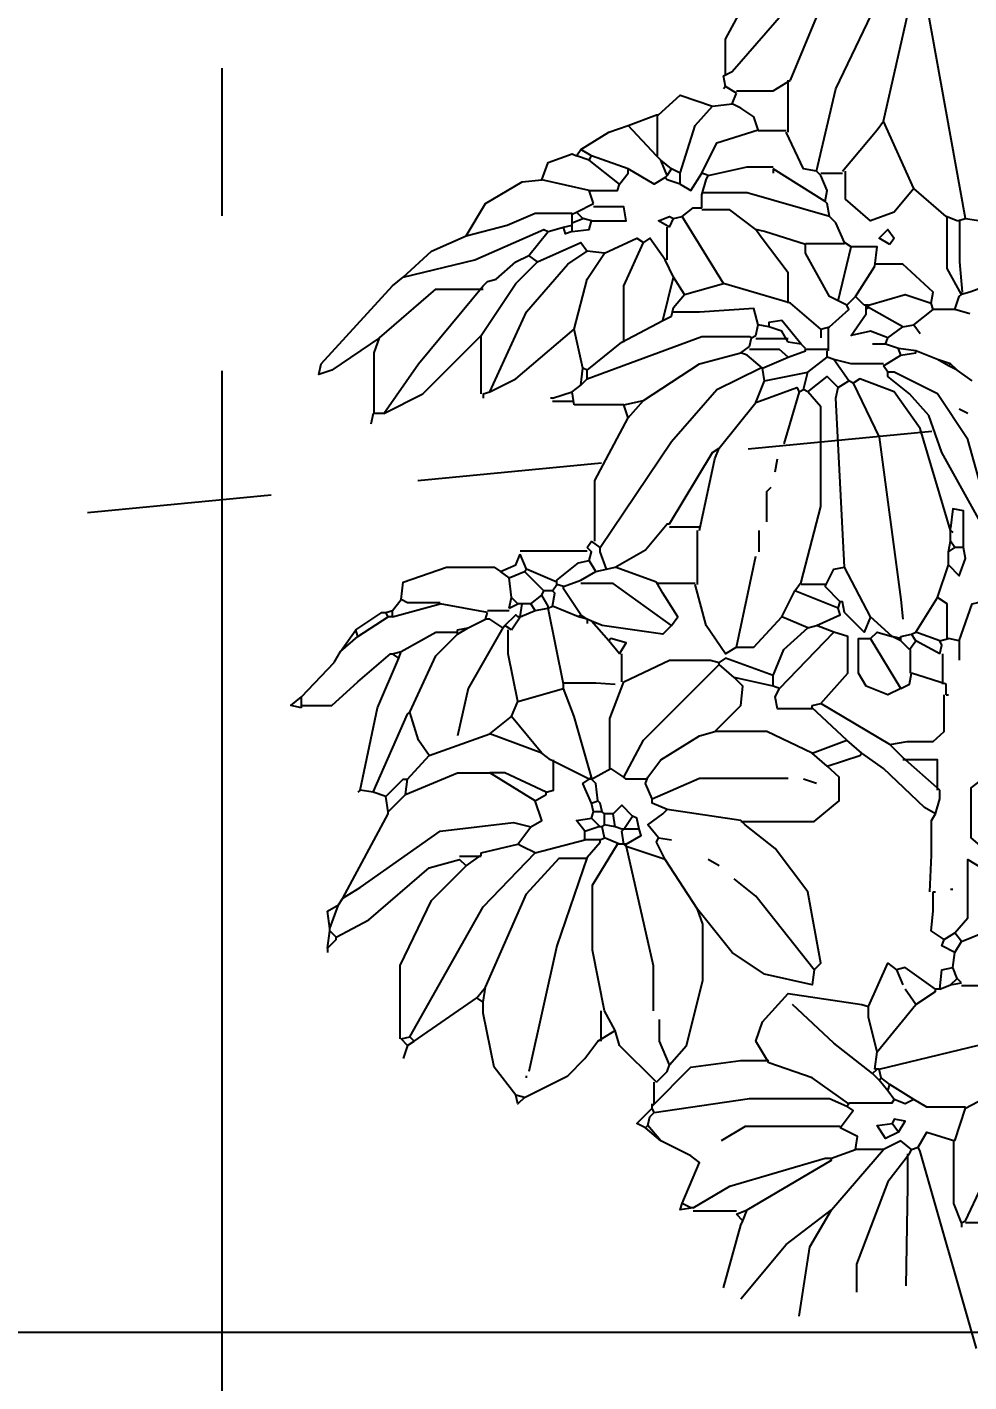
# Model space of a CAD drawing. Header units: millimetres. Extents: x 1217 to 2428, y 234 to 644.
# Drawn here: x 2122.607 to 2123.246, y 376.637 to 377.555 of the extents above; entities that cross this region are included whole.
import ezdxf

# ---------------------------------------------------------------- set-up
doc = ezdxf.new("R2010")
doc.units = ezdxf.units.MM
doc.linetypes.add('ACAD_ISO04W100', pattern=[30, 24, -3, 0, -3])
doc.linetypes.add('HIDDEN2', pattern=[0.1875, 0.125, -0.0625])
doc.layers.get('0').update_dxf_attribs({"lineweight": 5})
for name, color, linetype in [('0.1', 251, 'Continuous'), ('Ejes', 8, 'Continuous'), ('MURO', 5, 'Continuous')]:
    doc.layers.add(name, color=color, linetype=linetype)
doc.styles.add('INTERARQ', font='arial.ttf')
doc.dimstyles.new('ESCALA_1-50', dxfattribs={"dimtxt": 0.15, "dimasz": 0.06, "dimexe": 0.18, "dimexo": 0.0625, "dimgap": 0, "dimtad": 0, "dimtih": 1, "dimtoh": 1, "dimzin": 0, "dimdsep": 46, "dimtxsty": 'INTERARQ', "dimblk": 'DIMTICK', "dimcen": 0, "dimse1": 1, "dimse2": 1, "dimclrd": 256, "dimclre": 1, "dimclrt": 2, "dimadec": 0, "dimazin": 0, "dimtfac": 4.5, "dimtofl": 0, "dimtmove": 2, "dimatfit": 3, "dimldrblk": 'DIMTICK', "dimfxl": 1, "dimtolj": 1, "dimtzin": 0, "dimarcsym": 0})

# ---------------------------------------------------------------- blocks, each defined once
blk = doc.blocks.new('DIMTICK')
at = {"color": 1}
for p, q in [((0, 1), (0, -1)), ((-1, 0), (1, 0))]:
    blk.add_line(p, q, dxfattribs=at)
at = {"color": 3, "const_width": 0.141}
blk.add_lwpolyline([(0.707, 0.707), (-0.707, -0.707)], dxfattribs=at)
blk = doc.blocks.new('*D1635')
at = {"layer": '0.1', "lineweight": -2, "ltscale": 3, "transparency": 16777216}
for p, q in [((2113.67159, 374.44702), (2129.24841, 374.44702)), ((2145.3316, 374.44702), (2129.75479, 374.44702))]:
    blk.add_line(p, q, dxfattribs=at)
at = {"layer": 'Defpoints', "color": 0, "ltscale": 3, "transparency": 16777216}
for p in [(2145.3916, 377.64948, 0), (2113.61159, 376.67099, 0), (2145.3916, 374.44702)]:
    blk.add_point(p, dxfattribs=at)
at = {"layer": '0.1', "lineweight": -2, "ltscale": 3, "transparency": 16777216, "xscale": 0.06, "yscale": 0.06, "zscale": 0.06, "rotation": 180}
blk.add_blockref('DIMTICK', (2113.61159, 374.44702), dxfattribs=at)
at = {"layer": '0.1', "lineweight": -2, "ltscale": 3, "transparency": 16777216, "xscale": 0.06, "yscale": 0.06, "zscale": 0.06}
blk.add_blockref('DIMTICK', (2145.3916, 374.44702), dxfattribs=at)
at = {"layer": '0.1', "color": 2, "ltscale": 3, "transparency": 16777216, "insert": (2129.5016, 374.44702), "char_height": 0.15, "attachment_point": 5, "style": 'INTERARQ'}
blk.add_mtext('\\A1;31.78', dxfattribs=at)

msp = doc.modelspace()

# ---------------------------------------------------------------- linework, layer by layer
at = {"layer": '0.1', "color": 3, "linetype": 'Continuous', "elevation": 0}
for points in [[(2123.07935, 377.52226), (2123.08521, 377.52519), (2123.12482, 377.57066), (2123.16441, 377.58972)], [(2123.12482, 377.51933), (2123.14242, 377.56186), (2123.16441, 377.58313), (2123.18055, 377.58313)], [(2123.14242, 377.45773), (2123.1556, 377.51346), (2123.18787, 377.58093)], [(2123.08082, 377.52226), (2123.08082, 377.54719), (2123.09107, 377.56626), (2123.08963, 377.56919)], [(2123.18787, 377.49146), (2123.20549, 377.56919)], [(2123.24361, 377.42546), (2123.21721, 377.57066)], [(2123.08082, 377.51492), (2123.07935, 377.52226)], [(2123.08814, 377.51199), (2123.11308, 377.51199), (2123.12482, 377.51933)], [(2123.12334, 377.48413), (2123.12334, 377.51933)], [(2123.08082, 377.51492), (2123.07935, 377.51346)], [(2123.08814, 377.51053), (2123.08082, 377.51492)], [(2123.08521, 377.50319), (2123.08814, 377.51053)], [(2123.03535, 377.49586), (2123.05002, 377.50906), (2123.07201, 377.50173)], [(2123.05002, 377.45626), (2123.06029, 377.48853), (2123.07201, 377.50173)], [(2123.07201, 377.50173), (2123.08521, 377.50319)], [(2123.10281, 377.48559), (2123.09988, 377.49439), (2123.09107, 377.50026), (2123.08521, 377.50319)], [(2123.01482, 377.48853), (2123.03389, 377.49586), (2123.03535, 377.49586)], [(2123.03463, 377.46799), (2123.03463, 377.49586)], [(2122.98256, 377.47239), (2123.00162, 377.48413), (2123.01482, 377.48853)], [(2123.03389, 377.46799), (2123.01482, 377.48853)], [(2123.06469, 377.45626), (2123.07494, 377.47679), (2123.10281, 377.48559)], [(2123.12189, 377.48486), (2123.10281, 377.48486)], [(2123.14242, 377.45773), (2123.13361, 377.45919), (2123.12189, 377.48413)], [(2123.16002, 377.45773), (2123.18349, 377.48559), (2123.18787, 377.49146)], [(2123.20842, 377.44599), (2123.18787, 377.49146)], [(2122.95615, 377.45186), (2122.96055, 377.46359), (2122.97668, 377.46946), (2122.97963, 377.46799)], [(2122.97963, 377.46799), (2122.98256, 377.47239)], [(2122.98842, 377.46506), (2122.97963, 377.46799)], [(2122.98988, 377.46799), (2122.98256, 377.47239)], [(2122.98842, 377.46506), (2122.98988, 377.46799)], [(2123.00895, 377.44893), (2122.98842, 377.46506)], [(2123.01482, 377.45919), (2122.98988, 377.46799)], [(2123.03682, 377.46506), (2123.03389, 377.46799)], [(2123.04416, 377.45919), (2123.03682, 377.46506)], [(2123.04123, 377.45479), (2123.03682, 377.46506)], [(2123.00895, 377.44893), (2123.01482, 377.45626), (2123.01482, 377.45919)], [(2123.03975, 377.45333), (2123.03242, 377.44893), (2123.01482, 377.45919)], [(2123.04123, 377.45479), (2123.04416, 377.45919)], [(2123.05002, 377.45626), (2123.04416, 377.45919)], [(2123.05002, 377.44893), (2123.05736, 377.44452), (2123.06469, 377.45626)], [(2123.05002, 377.44893), (2123.05002, 377.45626)], [(2123.06908, 377.45479), (2123.06469, 377.45626)], [(2123.06908, 377.45479), (2123.09549, 377.46066), (2123.11308, 377.46066)], [(2123.14828, 377.43719), (2123.11308, 377.45919)], [(2123.11308, 377.45919), (2123.11308, 377.45626)], [(2123.14535, 377.45479), (2123.14242, 377.45773)], [(2123.14535, 377.45626), (2123.16002, 377.45626)], [(2123.20842, 377.44599), (2123.19521, 377.42986), (2123.17908, 377.42399), (2123.16221, 377.43866), (2123.16221, 377.45773)], [(2122.90482, 377.41373), (2122.91803, 377.43573), (2122.94295, 377.45039), (2122.95615, 377.45186)], [(2122.98842, 377.44452), (2122.95615, 377.45186)], [(2122.98842, 377.44452), (2123.00748, 377.44452), (2123.00895, 377.44893)], [(2123.03975, 377.45333), (2123.04123, 377.45479)], [(2123.05002, 377.44893), (2123.04123, 377.45186), (2123.03975, 377.45333)], [(2123.06469, 377.44159), (2123.06762, 377.45186), (2123.06908, 377.45479)], [(2123.14828, 377.43719), (2123.14974, 377.44452), (2123.14535, 377.45479)], [(2123.23041, 377.42693), (2123.20842, 377.44599)], [(2122.99135, 377.43573), (2122.98842, 377.44452)], [(2123.15123, 377.42693), (2123.09549, 377.44306), (2123.06469, 377.44306)], [(2123.06469, 377.43279), (2123.06469, 377.44159)], [(2123.15123, 377.42693), (2123.14974, 377.43573), (2123.14828, 377.43719)], [(2122.90482, 377.41373), (2122.93268, 377.42106), (2122.95174, 377.42913), (2122.97668, 377.42913)], [(2122.97668, 377.42839), (2122.97963, 377.42986)], [(2122.97668, 377.42399), (2122.97668, 377.42839)], [(2122.97963, 377.42986), (2122.99135, 377.43573)], [(2122.984, 377.42546), (2122.97963, 377.42986)], [(2122.98988, 377.42399), (2123.01334, 377.42399), (2123.01189, 377.43353), (2122.99135, 377.43353)], [(2123.05148, 377.42693), (2123.05881, 377.43279), (2123.06469, 377.43279)], [(2123.10135, 377.41813), (2123.08375, 377.43133), (2123.06469, 377.43133)], [(2122.96055, 377.41666), (2122.97082, 377.41959)], [(2122.97082, 377.41959), (2122.97668, 377.42106)], [(2122.97668, 377.41666), (2122.97229, 377.41519), (2122.97082, 377.41959)], [(2122.97668, 377.42253), (2122.984, 377.42546)], [(2122.97668, 377.41666), (2122.98842, 377.41813), (2122.98988, 377.42399)], [(2122.97668, 377.42253), (2122.97668, 377.42399)], [(2122.97668, 377.42106), (2122.97668, 377.42253)], [(2122.97668, 377.41666), (2122.97668, 377.42106)], [(2122.98988, 377.42399), (2122.984, 377.42546)], [(2123.04268, 377.41959), (2123.03535, 377.42399), (2123.04268, 377.42693), (2123.04561, 377.42546)], [(2123.04123, 377.39759), (2123.04123, 377.41959)], [(2123.04268, 377.41959), (2123.04561, 377.42546)], [(2123.04561, 377.42546), (2123.05148, 377.42693)], [(2123.07935, 377.38146), (2123.05148, 377.42693)], [(2123.16148, 377.40933), (2123.1556, 377.42253), (2123.15123, 377.42693)], [(2123.23775, 377.42399), (2123.23041, 377.42693)], [(2123.24068, 377.37413), (2123.23115, 377.39173), (2123.23115, 377.42693)], [(2123.23775, 377.42399), (2123.24361, 377.42546)], [(2123.24142, 377.37559), (2123.23959, 377.39613), (2123.23959, 377.42399)], [(2123.24361, 377.42546), (2123.25389, 377.42399), (2123.25828, 377.42693)], [(2122.86229, 377.38586), (2122.91068, 377.39759), (2122.95762, 377.41813), (2122.96055, 377.41666)], [(2122.86229, 377.38586), (2122.88135, 377.40346), (2122.90482, 377.41373)], [(2122.94736, 377.40053), (2122.96055, 377.41666)], [(2122.95322, 377.39613), (2122.98256, 377.40933), (2122.98695, 377.40346)], [(2122.99869, 377.40199), (2123.02068, 377.41226), (2123.0251, 377.40933)], [(2123.01189, 377.34186), (2123.01189, 377.37999), (2123.0251, 377.40933)], [(2123.03975, 377.39759), (2123.02947, 377.41226), (2123.0251, 377.40933)], [(2123.12334, 377.36826), (2123.12334, 377.38879), (2123.10428, 377.41373), (2123.10135, 377.41813)], [(2123.1351, 377.40786), (2123.10721, 377.41666), (2123.10135, 377.41813)], [(2123.16588, 377.40639), (2123.16148, 377.40933)], [(2123.19228, 377.40786), (2123.18494, 377.41226), (2123.19082, 377.41813), (2123.19521, 377.41226), (2123.19228, 377.40786)], [(2122.92096, 377.30813), (2122.94588, 377.36239), (2122.97375, 377.39466), (2122.98695, 377.40346)], [(2122.92535, 377.38439), (2122.93855, 377.39613), (2122.94736, 377.40053)], [(2122.95322, 377.39613), (2122.94736, 377.40053)], [(2122.97814, 377.35066), (2122.98695, 377.38439), (2122.99869, 377.40199)], [(2122.99869, 377.40199), (2122.98695, 377.40346)], [(2123.1351, 377.40859), (2123.16148, 377.40859)], [(2123.15709, 377.36972), (2123.15123, 377.37266), (2123.1351, 377.40199), (2123.1351, 377.40786)], [(2123.15709, 377.36972), (2123.16588, 377.40639)], [(2123.18201, 377.39319), (2123.18349, 377.40639), (2123.16736, 377.40639), (2123.16588, 377.40639)], [(2122.9151, 377.34626), (2122.93855, 377.38146), (2122.95322, 377.39613)], [(2123.04561, 377.38586), (2123.03975, 377.39759)], [(2123.16881, 377.37266), (2123.18201, 377.39319)], [(2123.22014, 377.36826), (2123.22162, 377.37559), (2123.20107, 377.39466), (2123.18201, 377.39466)], [(2122.84615, 377.34479), (2122.81389, 377.32279), (2122.8051, 377.31986), (2122.80654, 377.32719), (2122.85494, 377.37999), (2122.86229, 377.38586)], [(2122.91654, 377.37999), (2122.91947, 377.38293)], [(2122.91947, 377.38293), (2122.92535, 377.38439)], [(2122.91947, 377.38293), (2122.92535, 377.38439)], [(2123.03828, 377.35653), (2123.04561, 377.38586)], [(2123.05295, 377.37413), (2123.04561, 377.38586)], [(2122.84615, 377.34479), (2122.88428, 377.37779), (2122.91654, 377.37779)], [(2122.84908, 377.29346), (2122.87256, 377.32719), (2122.91654, 377.37999)], [(2123.04416, 377.35946), (2123.04561, 377.36532), (2123.05295, 377.37413)], [(2123.05295, 377.37413), (2123.07935, 377.38146)], [(2123.12482, 377.36826), (2123.07935, 377.38146)], [(2123.16295, 377.36679), (2123.16881, 377.37266)], [(2123.17469, 377.36679), (2123.16881, 377.37266)], [(2123.17762, 377.36679), (2123.20256, 377.37413), (2123.22014, 377.36826)], [(2123.23627, 377.36386), (2123.23922, 377.37266), (2123.24068, 377.37413)], [(2123.26709, 377.37413), (2123.26267, 377.38146), (2123.24654, 377.37559), (2123.24068, 377.37413)], [(2123.24068, 377.37413), (2123.24068, 377.37559)], [(2123.10281, 377.35359), (2123.09988, 377.36459), (2123.06322, 377.36202), (2123.04416, 377.36202)], [(2123.14535, 377.35066), (2123.12482, 377.36826)], [(2123.15123, 377.35213), (2123.16441, 377.36386), (2123.16295, 377.36679)], [(2123.16295, 377.36679), (2123.15709, 377.36972)], [(2123.19082, 377.34479), (2123.17908, 377.34919), (2123.16588, 377.34626), (2123.17615, 377.36093), (2123.17615, 377.36386)], [(2123.17615, 377.36679), (2123.17469, 377.36679)], [(2123.17762, 377.36679), (2123.17615, 377.36679)], [(2123.17762, 377.36532), (2123.17615, 377.36679)], [(2123.17615, 377.36386), (2123.17615, 377.36679)], [(2123.17615, 377.36386), (2123.17762, 377.36532)], [(2123.17762, 377.36532), (2123.17762, 377.36679)], [(2123.20107, 377.35213), (2123.17762, 377.36532)], [(2123.20842, 377.35359), (2123.22162, 377.36386)], [(2123.22162, 377.36386), (2123.22014, 377.36826)], [(2123.23627, 377.36386), (2123.22162, 377.36386)], [(2123.24654, 377.36093), (2123.23627, 377.36386)], [(2123.01041, 377.34186), (2123.03828, 377.35653)], [(2123.03828, 377.35653), (2123.04416, 377.35946)], [(2123.13215, 377.34039), (2123.11894, 377.35653), (2123.11013, 377.35506), (2123.11013, 377.35213)], [(2122.84908, 377.29346), (2122.87549, 377.30666), (2122.9151, 377.34626)], [(2122.9151, 377.30666), (2122.9151, 377.32426), (2122.9151, 377.34626)], [(2122.92096, 377.30813), (2122.93855, 377.31693), (2122.97814, 377.35066)], [(2122.984, 377.32426), (2122.97814, 377.35066)], [(2122.98695, 377.31693), (2123.06469, 377.34553), (2123.09695, 377.34553), (2123.09842, 377.34479)], [(2123.09842, 377.34479), (2123.10135, 377.34626)], [(2123.10135, 377.34626), (2123.10281, 377.35359)], [(2123.11013, 377.35213), (2123.10281, 377.35359)], [(2123.12334, 377.34186), (2123.11894, 377.34919), (2123.11013, 377.35213)], [(2123.14535, 377.35066), (2123.15123, 377.35213)], [(2123.14535, 377.35066), (2123.14535, 377.34479)], [(2123.15049, 377.33599), (2123.15049, 377.35213)], [(2123.19082, 377.34479), (2123.20107, 377.35213)], [(2123.20107, 377.35213), (2123.20842, 377.35359)], [(2123.20842, 377.35359), (2123.21281, 377.34773)], [(2122.84248, 377.29346), (2122.84248, 377.33452), (2122.84615, 377.34479)], [(2122.98695, 377.32279), (2123.01041, 377.34186)], [(2123.09107, 377.33452), (2123.09695, 377.33893)], [(2123.09695, 377.33893), (2123.09842, 377.34479)], [(2123.12334, 377.33159), (2123.11748, 377.33673), (2123.09695, 377.33673)], [(2123.12334, 377.34406), (2123.10135, 377.34406)], [(2123.13215, 377.34039), (2123.12334, 377.34186)], [(2123.12334, 377.33159), (2123.1351, 377.33599), (2123.1351, 377.33746)], [(2123.1351, 377.33746), (2123.13215, 377.34039)], [(2123.14974, 377.33673), (2123.1351, 377.33673)], [(2123.14974, 377.33159), (2123.14974, 377.33599)], [(2123.18935, 377.34039), (2123.18055, 377.34039)], [(2123.18935, 377.34039), (2123.19082, 377.34479)], [(2123.19814, 377.33746), (2123.18935, 377.34039)], [(2123.20988, 377.33599), (2123.19814, 377.33746)], [(2123.19963, 377.33306), (2123.19814, 377.33746)], [(2123.19963, 377.33306), (2123.20988, 377.33452), (2123.20988, 377.33599)], [(2123.22455, 377.33012), (2123.20988, 377.33599)], [(2123.0251, 377.30226), (2123.06322, 377.32719), (2123.09107, 377.33452)], [(2123.10576, 377.32426), (2123.09549, 377.33306), (2123.09107, 377.33452)], [(2123.10576, 377.32426), (2123.12334, 377.33159)], [(2123.13654, 377.32133), (2123.14974, 377.33159)], [(2123.15416, 377.33012), (2123.14974, 377.33159)], [(2123.18787, 377.32719), (2123.16588, 377.32719), (2123.15416, 377.33012)], [(2123.16441, 377.31546), (2123.15416, 377.33012)], [(2123.18787, 377.32573), (2123.19963, 377.33306)], [(2123.23334, 377.32719), (2123.22455, 377.33012)], [(2123.23189, 377.32573), (2123.22455, 377.33012)], [(2123.23189, 377.32573), (2123.23334, 377.32719)], [(2123.23775, 377.32279), (2123.23334, 377.32719)], [(2122.98256, 377.31253), (2122.984, 377.32426)], [(2122.98695, 377.32279), (2122.984, 377.32426)], [(2122.98695, 377.31693), (2122.98695, 377.32279)], [(2122.99576, 377.20253), (2123.04416, 377.27439), (2123.07494, 377.30959), (2123.10428, 377.32426)], [(2123.10576, 377.32426), (2123.10428, 377.32426)], [(2123.10721, 377.31546), (2123.10576, 377.32426)], [(2123.10721, 377.31546), (2123.13654, 377.32133)], [(2123.13361, 377.30959), (2123.13654, 377.32133)], [(2123.13654, 377.30813), (2123.14974, 377.31839), (2123.15709, 377.31106)], [(2123.19082, 377.32133), (2123.18787, 377.32573)], [(2123.26267, 377.21279), (2123.25682, 377.21426), (2123.22748, 377.26706), (2123.21869, 377.29199), (2123.20549, 377.30666), (2123.19082, 377.31839), (2123.19082, 377.32133)], [(2123.26267, 377.21279), (2123.2451, 377.27586), (2123.22455, 377.30666), (2123.19521, 377.32133), (2123.19082, 377.32133)], [(2123.23775, 377.32279), (2123.23189, 377.32573)], [(2123.24803, 377.31546), (2123.23775, 377.32279)], [(2123.24803, 377.31546), (2123.23775, 377.32279)], [(2122.91654, 377.30666), (2122.92096, 377.30813)], [(2122.9635, 377.30373), (2122.97668, 377.30813)], [(2122.97668, 377.30813), (2122.98256, 377.31253)], [(2122.97814, 377.29933), (2122.97668, 377.30813)], [(2122.98256, 377.31253), (2122.98695, 377.31693)], [(2123.10135, 377.30079), (2123.10721, 377.31546)], [(2123.10135, 377.30079), (2123.12922, 377.31106), (2123.13068, 377.30813)], [(2123.13068, 377.30813), (2123.12041, 377.27293)], [(2123.13068, 377.30813), (2123.13361, 377.30959)], [(2123.13215, 377.17906), (2123.14535, 377.23039), (2123.14535, 377.29786), (2123.13654, 377.30813)], [(2123.13654, 377.30813), (2123.13361, 377.30959)], [(2123.16148, 377.18933), (2123.1556, 377.30373), (2123.15709, 377.31106)], [(2123.15709, 377.31106), (2123.16441, 377.31546)], [(2123.16736, 377.31399), (2123.16441, 377.31546)], [(2123.23334, 377.21426), (2123.21281, 377.28319), (2123.19521, 377.30813), (2123.17174, 377.31693), (2123.16736, 377.31399)], [(2123.16736, 377.31399), (2123.18494, 377.27733), (2123.19963, 377.16733), (2123.20107, 377.15413)], [(2122.91654, 377.30666), (2122.91654, 377.30373)], [(2122.9635, 377.30373), (2122.96201, 377.30373)], [(2122.97814, 377.30153), (2122.9635, 377.30153)], [(2123.01189, 377.29933), (2122.97814, 377.29933)], [(2123.01189, 377.29933), (2123.0251, 377.30226)], [(2123.01482, 377.29053), (2123.01189, 377.29933)], [(2123.01482, 377.29053), (2123.0251, 377.30226)], [(2123.07642, 377.26999), (2123.10135, 377.30079)], [(2122.84174, 377.29346), (2122.84029, 377.28613)], [(2122.84908, 377.29346), (2122.84174, 377.29346)], [(2122.99209, 377.20693), (2122.99209, 377.24799), (2123.01482, 377.29053)], [(2123.2451, 377.29346), (2123.23922, 377.29639)], [(2123.04268, 377.21866), (2123.07201, 377.26706), (2123.07642, 377.26999)], [(2123.06322, 377.21426), (2123.07349, 377.26266), (2123.07642, 377.26999)], [(2123.11455, 377.25386), (2123.11601, 377.26266)], [(2123.10869, 377.22012), (2123.10869, 377.24066), (2123.11162, 377.24359)], [(2123.24215, 377.20253), (2123.24215, 377.22746), (2123.23482, 377.22893), (2123.23334, 377.21573)], [(2123.00602, 377.18933), (2123.02654, 377.20106), (2123.04123, 377.21866), (2123.04268, 377.21866)], [(2123.06322, 377.21646), (2123.04268, 377.21646)], [(2123.06174, 377.17759), (2123.06174, 377.21426)], [(2123.10355, 377.19959), (2123.10355, 377.21426)], [(2123.23334, 377.21426), (2123.23334, 377.21573)], [(2123.23334, 377.21426), (2123.23482, 377.21279)], [(2123.23334, 377.20693), (2123.23334, 377.21426)], [(2122.92828, 377.18639), (2122.93855, 377.19079), (2122.94148, 377.19813)], [(2122.94148, 377.20032), (2122.98695, 377.20032)], [(2122.94588, 377.18786), (2122.94148, 377.19813)], [(2122.98695, 377.20253), (2122.98988, 377.20693)], [(2122.98842, 377.19373), (2122.98988, 377.19959), (2122.98695, 377.20253)], [(2122.99576, 377.20253), (2122.98988, 377.20693)], [(2123.00014, 377.18786), (2122.99576, 377.19959), (2122.99576, 377.20253)], [(2123.23189, 377.19959), (2123.23334, 377.20693)], [(2123.23189, 377.19079), (2123.23922, 377.18346), (2123.24361, 377.19519), (2123.24215, 377.20253)], [(2123.23189, 377.19959), (2123.23627, 377.20253)], [(2123.23189, 377.19079), (2123.23189, 377.19959)], [(2123.23627, 377.20253), (2123.23334, 377.20693)], [(2123.24215, 377.20253), (2123.23627, 377.20253)], [(2122.86082, 377.16733), (2122.86229, 377.17906), (2122.89162, 377.18933), (2122.92389, 377.18933), (2122.92828, 377.18639)], [(2122.96643, 377.18053), (2122.98107, 377.19226), (2122.98842, 377.19373)], [(2122.99281, 377.18639), (2122.98842, 377.19373)], [(2123.00014, 377.18786), (2123.00602, 377.18933)], [(2123.03389, 377.17906), (2123.00602, 377.18933)], [(2123.08814, 377.13506), (2123.10135, 377.19666)], [(2123.14828, 377.17613), (2123.15416, 377.18786), (2123.16148, 377.18933)], [(2123.17908, 377.15559), (2123.16148, 377.18933)], [(2123.22455, 377.16879), (2123.23189, 377.19079)], [(2122.93416, 377.18199), (2122.92828, 377.18639)], [(2122.93416, 377.18199), (2122.94441, 377.18639)], [(2122.93561, 377.16879), (2122.93416, 377.18199)], [(2122.94441, 377.18639), (2122.94588, 377.18786)], [(2122.95762, 377.17319), (2122.94441, 377.18639)], [(2122.96643, 377.17906), (2122.94588, 377.18786)], [(2122.96643, 377.17906), (2122.96643, 377.18053)], [(2122.97082, 377.17613), (2122.98256, 377.18053)], [(2122.98256, 377.18053), (2122.99281, 377.18639)], [(2122.99281, 377.18639), (2123.00014, 377.18786)], [(2122.95615, 377.17026), (2122.95762, 377.17319)], [(2122.9635, 377.17319), (2122.95762, 377.17319)], [(2122.9635, 377.17319), (2122.96643, 377.17759)], [(2122.9635, 377.16293), (2122.96494, 377.17173), (2122.9635, 377.17319)], [(2122.96643, 377.17759), (2122.96643, 377.17906)], [(2122.97082, 377.17613), (2122.96643, 377.17759)], [(2122.98256, 377.15706), (2122.97082, 377.17466), (2122.97082, 377.17613)], [(2123.04416, 377.14972), (2123.00455, 377.17833), (2122.98256, 377.17833)], [(2123.04416, 377.14972), (2123.04855, 377.15559), (2123.03828, 377.17173), (2123.03389, 377.17906)], [(2123.06029, 377.17833), (2123.03389, 377.17833)], [(2123.08814, 377.13506), (2123.08082, 377.13066), (2123.06762, 377.14972), (2123.06029, 377.17759)], [(2123.11894, 377.15559), (2123.12775, 377.17319)], [(2123.12775, 377.17319), (2123.13215, 377.17906)], [(2123.15709, 377.16146), (2123.12775, 377.17319)], [(2123.14828, 377.17759), (2123.13215, 377.17759)], [(2123.15855, 377.16586), (2123.14828, 377.17613)], [(2122.85494, 377.15999), (2122.86082, 377.16733)], [(2122.85494, 377.15559), (2122.88721, 377.16439)], [(2122.88721, 377.16512), (2122.86521, 377.16512), (2122.86082, 377.16733)], [(2122.91947, 377.15853), (2122.88721, 377.16439)], [(2122.93416, 377.16146), (2122.93561, 377.16879)], [(2122.93416, 377.16146), (2122.94002, 377.16439)], [(2122.94002, 377.16439), (2122.93561, 377.16879)], [(2122.94295, 377.16439), (2122.94002, 377.16439)], [(2122.94148, 377.15559), (2122.94295, 377.16439)], [(2122.94881, 377.16439), (2122.94295, 377.16439)], [(2122.94881, 377.16439), (2122.95615, 377.17026)], [(2122.95174, 377.15999), (2122.94881, 377.16439)], [(2122.95174, 377.15999), (2122.96055, 377.16146)], [(2122.96055, 377.16293), (2122.95615, 377.17026)], [(2122.96055, 377.16146), (2122.96055, 377.16293)], [(2122.96055, 377.16146), (2122.9635, 377.16293)], [(2122.97082, 377.11012), (2122.96055, 377.16146)], [(2122.98107, 377.15559), (2122.9635, 377.16293)], [(2123.14242, 377.14972), (2123.15855, 377.15706), (2123.15709, 377.16146)], [(2123.15709, 377.16146), (2123.15855, 377.16586)], [(2123.17908, 377.15559), (2123.17469, 377.14532), (2123.16148, 377.15853), (2123.16002, 377.16586), (2123.15855, 377.16586)], [(2123.20988, 377.14532), (2123.22455, 377.16879)], [(2123.23115, 377.14093), (2123.23115, 377.16439), (2123.22455, 377.16879)], [(2123.23922, 377.13946), (2123.24803, 377.16439), (2123.25389, 377.16586)], [(2122.83002, 377.14679), (2122.84762, 377.15853), (2122.85055, 377.15853)], [(2122.83148, 377.14239), (2122.85201, 377.15559)], [(2122.85055, 377.15853), (2122.85494, 377.15999)], [(2122.85201, 377.15559), (2122.85055, 377.15853)], [(2122.85494, 377.15559), (2122.85201, 377.15559)], [(2122.85494, 377.15559), (2122.85494, 377.15999)], [(2122.90627, 377.14826), (2122.91803, 377.15413)], [(2122.91803, 377.15413), (2122.91947, 377.15853)], [(2122.92975, 377.14826), (2122.92096, 377.15413), (2122.91803, 377.15413)], [(2122.91947, 377.15999), (2122.93416, 377.15999)], [(2122.93123, 377.14972), (2122.93855, 377.15706), (2122.94002, 377.15559)], [(2122.93561, 377.14679), (2122.94148, 377.15559)], [(2122.94148, 377.15559), (2122.94002, 377.15559)], [(2122.94148, 377.15559), (2122.95174, 377.15999)], [(2122.98107, 377.15559), (2122.98256, 377.15706)], [(2122.98695, 377.15413), (2122.98107, 377.15559)], [(2122.98695, 377.15413), (2122.98256, 377.15706)], [(2122.98695, 377.15413), (2122.98695, 377.15119)], [(2122.98988, 377.15266), (2122.98695, 377.15413)], [(2123.04416, 377.14972), (2123.03828, 377.14386), (2122.99721, 377.14972), (2122.98988, 377.15266)], [(2123.00162, 377.13946), (2122.98988, 377.15266)], [(2123.08814, 377.13506), (2123.09988, 377.13506), (2123.11894, 377.15559)], [(2123.13654, 377.14826), (2123.11894, 377.15559)], [(2123.19375, 377.14239), (2123.17908, 377.15559)], [(2122.81975, 377.13213), (2122.83002, 377.14679)], [(2122.83148, 377.14239), (2122.83002, 377.14679)], [(2122.86082, 377.13213), (2122.88428, 377.14532), (2122.89895, 377.14532)], [(2122.86668, 377.09106), (2122.88428, 377.12919), (2122.89895, 377.14386)], [(2122.92975, 377.14826), (2122.90627, 377.10719), (2122.89895, 377.07492)], [(2122.89895, 377.14679), (2122.90627, 377.14826)], [(2122.89895, 377.14386), (2122.90627, 377.14826)], [(2122.89895, 377.14386), (2122.89895, 377.14679)], [(2122.92975, 377.14826), (2122.93123, 377.14972)], [(2122.93561, 377.14679), (2122.93123, 377.14972)], [(2122.94002, 377.09839), (2122.93342, 377.13066), (2122.93342, 377.14679)], [(2123.11308, 377.11599), (2123.12041, 377.13359), (2123.13654, 377.14826)], [(2123.11748, 377.10719), (2123.15416, 377.14532)], [(2123.13654, 377.14826), (2123.14242, 377.14972)], [(2123.15416, 377.14532), (2123.14242, 377.14972)], [(2123.14535, 377.09693), (2123.16369, 377.11746), (2123.16369, 377.14239), (2123.15416, 377.14532)], [(2123.17908, 377.14093), (2123.18349, 377.14532), (2123.19375, 377.14239)], [(2123.19963, 377.14239), (2123.20695, 377.14386)], [(2123.20695, 377.14386), (2123.20988, 377.14532)], [(2123.20988, 377.13946), (2123.20695, 377.14386)], [(2123.22601, 377.13946), (2123.20988, 377.14532)], [(2122.81975, 377.13213), (2122.83148, 377.14239)], [(2123.00895, 377.13066), (2123.01334, 377.13799), (2123.00309, 377.14093), (2123.00162, 377.13946)], [(2123.00895, 377.13066), (2123.00162, 377.13946)], [(2123.19963, 377.10719), (2123.19082, 377.10279), (2123.17615, 377.10866), (2123.17101, 377.11746), (2123.17101, 377.14093), (2123.17908, 377.14093)], [(2123.19963, 377.10719), (2123.17908, 377.14093)], [(2123.19963, 377.14093), (2123.19375, 377.14239)], [(2123.19963, 377.13946), (2123.19375, 377.14239)], [(2123.19963, 377.14093), (2123.19963, 377.14239)], [(2123.19963, 377.13946), (2123.19963, 377.14093)], [(2123.20549, 377.13359), (2123.19963, 377.13946)], [(2123.20549, 377.13359), (2123.20988, 377.13946)], [(2123.22601, 377.13066), (2123.20988, 377.13946)], [(2123.22601, 377.13946), (2123.23189, 377.14093)], [(2123.22601, 377.13066), (2123.22748, 377.13653), (2123.22601, 377.13946)], [(2123.23922, 377.13946), (2123.23189, 377.14093)], [(2123.23922, 377.13946), (2123.23922, 377.12626)], [(2122.79334, 377.09546), (2122.81389, 377.09546), (2122.83148, 377.11159), (2122.8535, 377.13066), (2122.85494, 377.13066)], [(2122.79334, 377.10133), (2122.81535, 377.12479)], [(2122.81535, 377.12479), (2122.81975, 377.13213)], [(2122.81535, 377.12479), (2122.81975, 377.13213)], [(2122.83295, 377.03826), (2122.84469, 377.09399), (2122.85936, 377.12773)], [(2122.85494, 377.13066), (2122.86082, 377.13213)], [(2122.85936, 377.12773), (2122.85494, 377.13066)], [(2122.85936, 377.12773), (2122.86082, 377.13213)], [(2123.01041, 377.11159), (2123.01041, 377.13066)], [(2123.01189, 377.11159), (2123.04268, 377.12626), (2123.07055, 377.12626), (2123.07642, 377.12479)], [(2123.11308, 377.11599), (2123.08082, 377.12773), (2123.07642, 377.12479)], [(2123.07642, 377.12333), (2123.07642, 377.12479)], [(2123.20623, 377.11746), (2123.20623, 377.13359)], [(2123.22822, 377.11012), (2123.22822, 377.13066)], [(2123.01189, 377.04706), (2123.0251, 377.07199), (2123.07642, 377.12333)], [(2123.08668, 377.11452), (2123.07642, 377.12333)], [(2123.11308, 377.10866), (2123.11308, 377.11599)], [(2123.19963, 377.10719), (2123.20549, 377.11012), (2123.20695, 377.11746)], [(2123.23041, 377.11012), (2123.20695, 377.11746)], [(2122.94002, 377.09839), (2122.97082, 377.10719)], [(2122.97082, 377.11086), (2122.99281, 377.11086), (2123.00602, 377.11012)], [(2122.97082, 377.10866), (2122.97082, 377.11012)], [(2122.97082, 377.10719), (2122.97082, 377.10866)], [(2122.98988, 377.04706), (2122.97814, 377.08813), (2122.97082, 377.10719)], [(2123.00236, 377.05293), (2123.00236, 377.08666), (2123.01189, 377.11159)], [(2123.07349, 377.07786), (2123.09107, 377.09546), (2123.09256, 377.10866), (2123.08668, 377.11452)], [(2123.11308, 377.10866), (2123.08668, 377.11452)], [(2123.11748, 377.10719), (2123.11308, 377.10866)], [(2123.13947, 377.09326), (2123.11601, 377.09326), (2123.11455, 377.10133), (2123.11748, 377.10719)], [(2123.23041, 377.10279), (2123.23041, 377.11012)], [(2122.79334, 377.09399), (2122.78602, 377.09546), (2122.79334, 377.10133)], [(2122.79334, 377.09399), (2122.79334, 377.10133)], [(2122.93561, 377.08813), (2122.94002, 377.09839)], [(2123.19228, 377.06906), (2123.204, 377.07126), (2123.22162, 377.07126), (2123.22894, 377.07786), (2123.22894, 377.10279)], [(2123.23041, 377.10279), (2123.23189, 377.10279)], [(2122.84174, 377.03679), (2122.86521, 377.08959), (2122.86668, 377.09106)], [(2122.87988, 377.06173), (2122.87256, 377.07199), (2122.86668, 377.09106)], [(2122.92096, 377.07639), (2122.93561, 377.08813)], [(2122.95615, 377.06319), (2122.93561, 377.08813)], [(2123.13947, 377.09546), (2123.14535, 377.09693)], [(2123.16295, 377.07199), (2123.13947, 377.09399), (2123.13947, 377.09546)], [(2123.19228, 377.06906), (2123.14535, 377.09693)], [(2123.23627, 376.94146), (2123.2451, 376.95173), (2123.2451, 376.99133), (2123.28322, 376.96786), (2123.28762, 376.97519), (2123.26267, 376.99279), (2123.24728, 377.00599), (2123.24728, 377.03972), (2123.25682, 377.04706), (2123.33162, 377.07933), (2123.39029, 377.08959)], [(2122.87988, 377.06173), (2122.92096, 377.07639)], [(2122.95615, 377.06319), (2122.92096, 377.07639)], [(2123.02803, 377.04706), (2123.03682, 377.05879), (2123.06322, 377.07492), (2123.07349, 377.07786)], [(2123.13947, 377.06319), (2123.10869, 377.07786), (2123.07349, 377.07786)], [(2123.13947, 377.06319), (2123.16295, 377.07199)], [(2123.17322, 377.06319), (2123.16295, 377.07199)], [(2122.86521, 377.04559), (2122.87988, 377.06173)], [(2122.96201, 377.05879), (2122.95615, 377.06319)], [(2123.14974, 377.05439), (2123.13947, 377.06319)], [(2123.14974, 377.05439), (2123.17174, 377.06173), (2123.17322, 377.06319)], [(2123.22308, 377.02213), (2123.21576, 377.02653), (2123.18787, 377.05293), (2123.17322, 377.06319)], [(2123.20107, 377.06026), (2123.19228, 377.06906)], [(2123.22601, 377.03826), (2123.20107, 377.06026)], [(2122.95908, 377.03679), (2122.96422, 377.03826), (2122.96422, 377.05879)], [(2122.98842, 377.04559), (2122.96787, 377.05586), (2122.96201, 377.05879)], [(2122.98988, 377.04559), (2123.00309, 377.05293)], [(2123.01189, 377.04706), (2123.00309, 377.05293)], [(2123.09107, 377.01699), (2123.14096, 377.01699), (2123.15781, 377.03093), (2123.15781, 377.04706), (2123.14974, 377.05439)], [(2123.22455, 377.03826), (2123.22455, 377.05879), (2123.20107, 377.05879)], [(2122.85055, 377.03386), (2122.86229, 377.04559), (2122.86521, 377.04559)], [(2122.86375, 377.03532), (2122.89895, 377.04999), (2122.92096, 377.04999)], [(2122.86375, 377.03532), (2122.86521, 377.04559)], [(2122.95908, 377.03679), (2122.93123, 377.04999), (2122.92096, 377.04999)], [(2122.95174, 377.03093), (2122.92096, 377.04999)], [(2122.98988, 377.02946), (2122.984, 377.04266), (2122.98842, 377.04559)], [(2122.98842, 377.04559), (2122.98988, 377.04706)], [(2122.98988, 377.04559), (2122.98842, 377.04559)], [(2122.98988, 377.04559), (2122.98988, 377.04706)], [(2122.99428, 377.03093), (2122.99281, 377.04266), (2122.98988, 377.04559)], [(2123.02803, 377.04559), (2123.01334, 377.04559), (2123.01189, 377.04706)], [(2123.03096, 377.03239), (2123.02654, 377.04266), (2123.02803, 377.04706)], [(2123.03096, 377.03239), (2123.06322, 377.04633), (2123.12334, 377.04633)], [(2123.14242, 377.04266), (2123.13361, 377.04559)], [(2122.83295, 377.03826), (2122.83148, 377.03679)], [(2122.84174, 377.03679), (2122.83295, 377.03826)], [(2122.85055, 377.03386), (2122.84174, 377.03679)], [(2122.85201, 377.02359), (2122.85055, 377.03386)], [(2122.85201, 377.02359), (2122.86375, 377.03532)], [(2122.95174, 377.03093), (2122.95908, 377.03532), (2122.95908, 377.03679)], [(2123.22308, 377.02213), (2123.22601, 377.03239), (2123.22601, 377.03826)], [(2122.82123, 376.96492), (2122.85201, 377.02213), (2122.85201, 377.02359)], [(2122.94881, 377.01333), (2122.95615, 377.01773), (2122.95174, 377.03093)], [(2122.98988, 377.02946), (2122.99428, 377.03093)], [(2122.99135, 377.02359), (2122.98988, 377.02946)], [(2122.98988, 377.01919), (2122.99135, 377.02359)], [(2122.99721, 377.02359), (2122.99135, 377.02359)], [(2122.99721, 377.02359), (2122.99576, 377.02946), (2122.99428, 377.03093)], [(2122.99869, 377.02213), (2122.99721, 377.02359)], [(2123.01775, 377.02066), (2123.01041, 377.02799), (2123.00455, 377.02213)], [(2123.03535, 377.00599), (2123.02803, 377.01479), (2123.03828, 377.02213), (2123.04123, 377.02506)], [(2123.04123, 377.02506), (2123.03096, 377.02946), (2123.03096, 377.03239)], [(2123.09107, 377.01773), (2123.04123, 377.02506)], [(2122.82123, 376.96492), (2122.83295, 376.97226), (2122.88721, 377.01039), (2122.93709, 377.01626), (2122.94881, 377.01333)], [(2122.98549, 377.01039), (2122.97963, 377.01773), (2122.98988, 377.01919)], [(2122.99576, 377.01333), (2122.98988, 377.01919)], [(2122.99721, 377.01333), (2122.99869, 377.01479)], [(2123.00455, 377.02213), (2122.99869, 377.02213)], [(2122.99869, 377.01479), (2122.99869, 377.02213)], [(2123.00602, 377.01333), (2122.99869, 377.01479)], [(2123.00602, 377.01333), (2123.00455, 377.02213)], [(2123.01189, 377.01186), (2123.01775, 377.02066)], [(2123.02215, 377.01186), (2123.02068, 377.01919), (2123.01775, 377.02066)], [(2123.14096, 376.91653), (2123.14535, 376.92093), (2123.13654, 376.96933), (2123.11455, 376.99866), (2123.094, 377.01479), (2123.09107, 377.01773)], [(2123.21941, 376.96933), (2123.22053, 376.99426), (2123.22053, 377.01773), (2123.22308, 377.02213)], [(2122.94002, 377.00159), (2122.94881, 377.01333)], [(2122.98549, 377.01039), (2122.99428, 377.01333)], [(2122.98549, 377.00452), (2122.98549, 377.01039)], [(2122.99576, 377.01333), (2122.99428, 377.01333)], [(2122.99721, 377.01333), (2122.99576, 377.01333)], [(2122.99576, 377.00452), (2122.99869, 377.00599)], [(2122.99869, 377.00599), (2122.99721, 377.01333)], [(2123.00895, 377.00159), (2122.99869, 377.00599)], [(2123.01041, 377.01186), (2123.00602, 377.01333)], [(2123.01189, 377.01186), (2123.01041, 377.01186)], [(2123.01189, 377.00159), (2123.01041, 377.01039), (2123.01189, 377.01186)], [(2123.02215, 377.01186), (2123.01189, 377.01186)], [(2123.01334, 377.00159), (2123.02361, 377.00746), (2123.02215, 377.01186)], [(2123.03975, 376.99133), (2123.03389, 377.00306), (2123.03535, 377.00599)], [(2123.03535, 377.00599), (2123.04416, 377.00452)], [(2122.9151, 376.99573), (2122.94002, 377.00159)], [(2122.95174, 376.99573), (2122.94295, 377.00012), (2122.94002, 377.00159)], [(2122.95174, 376.99573), (2122.98549, 377.00452)], [(2122.99576, 377.00452), (2122.98549, 377.00452)], [(2122.98695, 376.99279), (2122.99576, 377.00306), (2122.99576, 377.00452)], [(2122.99869, 376.88866), (2122.99061, 376.92972), (2122.99061, 376.97373), (2123.00748, 377.00159)], [(2123.00895, 377.00159), (2123.00748, 377.00159)], [(2123.01041, 377.00159), (2123.00895, 377.00159)], [(2123.01189, 377.00159), (2123.01041, 377.00159)], [(2123.01334, 377.00159), (2123.01189, 377.00159)], [(2123.01334, 377.00012), (2123.01189, 377.00159)], [(2123.01334, 377.00012), (2123.01334, 377.00159)], [(2123.01334, 377.00012), (2123.03168, 376.91946), (2123.03168, 376.88866)], [(2123.03975, 376.99133), (2123.01334, 377.00012)], [(2122.81682, 376.93853), (2122.83881, 376.95026), (2122.87988, 376.98546), (2122.90041, 376.99133)], [(2122.8601, 376.86959), (2122.8601, 376.91946), (2122.88135, 376.96346), (2122.90482, 376.98693)], [(2122.86668, 376.87106), (2122.91654, 376.95906), (2122.95174, 376.99573)], [(2122.90041, 376.99353), (2122.9151, 376.99353)], [(2122.90482, 376.98693), (2122.90041, 376.99133)], [(2122.90482, 376.98693), (2122.9151, 376.99426), (2122.9151, 376.99573)], [(2122.91803, 376.90479), (2122.94588, 376.96786), (2122.96787, 376.99206), (2122.98695, 376.99206)], [(2122.98695, 376.99279), (2122.96643, 376.93266), (2122.94736, 376.84759)], [(2123.06174, 376.95759), (2123.03975, 376.99133)], [(2123.07642, 376.98693), (2123.06908, 376.99133)], [(2123.14096, 376.91653), (2123.10135, 376.96639), (2123.08668, 376.97813)], [(2123.22894, 376.93706), (2123.22014, 376.94293), (2123.22162, 376.95613), (2123.22162, 376.96933)], [(2123.22162, 376.96933), (2123.22308, 376.96933)], [(2123.23482, 376.97079), (2123.23334, 376.97079)], [(2122.81242, 376.94439), (2122.81096, 376.95613), (2122.81828, 376.96053)], [(2122.81242, 376.94439), (2122.81828, 376.96053)], [(2122.81828, 376.96053), (2122.82123, 376.96492)], [(2123.04268, 376.85199), (2123.05441, 376.86519), (2123.06541, 376.90919), (2123.06541, 376.94733), (2123.06174, 376.95759)], [(2123.14096, 376.91653), (2123.13947, 376.90626), (2123.10721, 376.91359), (2123.08521, 376.92826), (2123.06174, 376.95759)], [(2122.81096, 376.93119), (2122.81242, 376.94293)], [(2122.81242, 376.94293), (2122.81242, 376.94439)], [(2122.81682, 376.93853), (2122.81242, 376.94293)], [(2123.22894, 376.93706), (2123.23627, 376.94146)], [(2123.24068, 376.93559), (2123.23627, 376.94146)], [(2123.24068, 376.93559), (2123.25535, 376.94146)], [(2122.81096, 376.93119), (2122.81682, 376.93706), (2122.81682, 376.93853)], [(2123.23627, 376.92826), (2123.22748, 376.93266), (2123.22894, 376.93706)], [(2123.23627, 376.92826), (2123.24068, 376.93559)], [(2122.81096, 376.93119), (2122.81096, 376.92826)], [(2123.23482, 376.91799), (2123.23627, 376.92826)], [(2123.17762, 376.89159), (2123.19082, 376.92093), (2123.19668, 376.91653)], [(2123.22308, 376.90333), (2123.20256, 376.91799), (2123.19668, 376.91653)], [(2123.19668, 376.91653), (2123.20107, 376.90626)], [(2123.22601, 376.90333), (2123.22748, 376.91653), (2123.23482, 376.91799)], [(2123.23775, 376.91066), (2123.23482, 376.91799)], [(2122.91215, 376.89746), (2122.91803, 376.90479)], [(2122.91654, 376.89452), (2122.91803, 376.90479)], [(2123.22601, 376.90333), (2123.23334, 376.90626)], [(2123.23334, 376.90626), (2123.23775, 376.91066)], [(2123.23334, 376.90626), (2123.24068, 376.90773)], [(2123.24068, 376.90773), (2123.23775, 376.91066)], [(2123.2656, 376.90553), (2123.24068, 376.90553)], [(2122.86963, 376.86813), (2122.91215, 376.89746)], [(2122.91654, 376.89452), (2122.91215, 376.89746)], [(2123.11013, 376.85346), (2123.10135, 376.86813), (2123.10576, 376.88133), (2123.12334, 376.90039), (2123.17322, 376.89306), (2123.17762, 376.89159)], [(2123.20988, 376.89306), (2123.20256, 376.90333)], [(2123.20988, 376.89306), (2123.22308, 376.90186), (2123.22308, 376.90333)], [(2123.22601, 376.90333), (2123.22308, 376.90333)], [(2122.93855, 376.83146), (2122.92389, 376.85053), (2122.91654, 376.88719), (2122.91654, 376.89452)], [(2122.99648, 376.86813), (2122.99648, 376.88866)], [(2123.00602, 376.87546), (2122.99869, 376.88866)], [(2123.18055, 376.84613), (2123.15416, 376.86666), (2123.12627, 376.89306)], [(2123.18349, 376.86079), (2123.17762, 376.88426), (2123.17762, 376.89159)], [(2123.18349, 376.86079), (2123.20988, 376.89306)], [(2123.04268, 376.85199), (2123.03607, 376.86813), (2123.03607, 376.88279)], [(2122.86082, 376.86959), (2122.86668, 376.87106)], [(2122.86521, 376.86519), (2122.86082, 376.86959)], [(2122.86521, 376.86519), (2122.86963, 376.86813)], [(2122.86963, 376.86813), (2122.86668, 376.87106)], [(2122.98549, 376.85639), (2122.99428, 376.86813)], [(2122.99428, 376.86813), (2123.00602, 376.87546)], [(2123.03389, 376.84026), (2123.00895, 376.86519), (2123.00602, 376.87546)], [(2123.18494, 376.84906), (2123.29349, 376.87546), (2123.33162, 376.87546)], [(2122.86521, 376.86519), (2122.86229, 376.85639)], [(2123.18201, 376.84906), (2123.18349, 376.86079)], [(2123.24361, 376.82266), (2123.32721, 376.86666), (2123.32869, 376.86666)], [(2122.97375, 376.84466), (2122.98549, 376.85639)], [(2122.97375, 376.84466), (2122.98549, 376.85639)], [(2123.03096, 376.82413), (2123.05736, 376.85053), (2123.09107, 376.85492), (2123.11013, 376.85492)], [(2123.03389, 376.84026), (2123.04123, 376.84759), (2123.04268, 376.85199)], [(2123.16441, 376.82559), (2123.13947, 376.84319), (2123.11013, 376.85346)], [(2123.24361, 376.74639), (2123.2656, 376.79333), (2123.29787, 376.83146), (2123.33455, 376.85639)], [(2122.94441, 376.82999), (2122.97375, 376.84466)], [(2122.94588, 376.84319), (2122.94588, 376.84466)], [(2123.03242, 376.82559), (2123.03242, 376.84026)], [(2123.18055, 376.84613), (2123.18349, 376.84906)], [(2123.18494, 376.84173), (2123.18055, 376.84613)], [(2123.18349, 376.84906), (2123.18201, 376.84906)], [(2123.18494, 376.84906), (2123.18349, 376.84906)], [(2123.18642, 376.84319), (2123.18494, 376.84906)], [(2123.18494, 376.84173), (2123.18642, 376.84319)], [(2123.19082, 376.83439), (2123.18494, 376.84173)], [(2123.19228, 376.83879), (2123.18642, 376.84319)], [(2122.94441, 376.82999), (2122.94002, 376.82559), (2122.93855, 376.83146)], [(2122.94441, 376.82999), (2122.93855, 376.83146)], [(2123.19082, 376.83439), (2123.19228, 376.83879)], [(2123.19521, 376.82853), (2123.19082, 376.83439)], [(2123.20842, 376.82853), (2123.19228, 376.83879)], [(2123.02654, 376.80946), (2123.02068, 376.81239), (2123.03096, 376.82266)], [(2123.03096, 376.82413), (2123.03096, 376.82559)], [(2123.03096, 376.82266), (2123.03096, 376.82413)], [(2123.03242, 376.81972), (2123.03096, 376.82266)], [(2123.03242, 376.81972), (2123.09695, 376.82926), (2123.15123, 376.82926), (2123.16295, 376.82413)], [(2123.15855, 376.80946), (2123.16736, 376.82119), (2123.16295, 376.82413)], [(2123.16295, 376.82413), (2123.16441, 376.82559)], [(2123.16441, 376.82633), (2123.19375, 376.82633), (2123.19521, 376.82853)], [(2123.20842, 376.82853), (2123.20256, 376.82559), (2123.19521, 376.82853)], [(2123.24361, 376.82339), (2123.21721, 376.82339), (2123.20842, 376.82853)], [(2123.23627, 376.80066), (2123.24361, 376.82266)], [(2123.02803, 376.81093), (2123.02947, 376.81679), (2123.03242, 376.81972)], [(2123.19814, 376.80653), (2123.18935, 376.80213), (2123.18349, 376.81093), (2123.19375, 376.81239)], [(2123.19814, 376.80653), (2123.20256, 376.81386), (2123.19521, 376.81532), (2123.19375, 376.81239)], [(2123.19814, 376.80653), (2123.19375, 376.81239)], [(2123.02654, 376.80946), (2123.02803, 376.81093)], [(2123.03682, 376.80066), (2123.02654, 376.80946)], [(2123.03682, 376.80066), (2123.02803, 376.81093)], [(2123.15855, 376.81019), (2123.094, 376.81019), (2123.07787, 376.80066)], [(2123.16881, 376.79479), (2123.17029, 376.80359), (2123.15855, 376.80946)], [(2123.21135, 376.79626), (2123.21721, 376.80653), (2123.23627, 376.80066)], [(2123.05148, 376.75813), (2123.06322, 376.78599), (2123.05736, 376.79039), (2123.03682, 376.80066)], [(2123.15267, 376.75373), (2123.18787, 376.79479)], [(2123.15267, 376.78893), (2123.16881, 376.79479)], [(2123.18787, 376.79479), (2123.16881, 376.79479)], [(2123.20695, 376.79479), (2123.19963, 376.80066), (2123.18787, 376.79479)], [(2123.20549, 376.79186), (2123.20695, 376.79479)], [(2123.20695, 376.79479), (2123.21135, 376.79626)], [(2123.25096, 376.65986), (2123.21281, 376.79333), (2123.21135, 376.79626)], [(2123.24068, 376.74492), (2123.23555, 376.75813), (2123.23555, 376.80066)], [(2123.05881, 376.75519), (2123.08375, 376.76986), (2123.14828, 376.78893), (2123.15267, 376.78893)], [(2123.09549, 376.75373), (2123.15267, 376.78746), (2123.15267, 376.78893)], [(2123.20549, 376.79186), (2123.19082, 376.77279), (2123.16955, 376.71706), (2123.16955, 376.69799)], [(2123.20328, 376.70239), (2123.20439, 376.76986), (2123.20439, 376.79186)], [(2123.05881, 376.75519), (2123.05002, 376.75373), (2123.05148, 376.75813)], [(2123.05736, 376.75519), (2123.05148, 376.75813)], [(2123.05881, 376.75519), (2123.05736, 376.75519)], [(2123.08814, 376.75299), (2123.05881, 376.75299)], [(2123.08814, 376.75079), (2123.09549, 376.75373)], [(2123.09256, 376.74639), (2123.08814, 376.75079)], [(2123.09107, 376.69359), (2123.12189, 376.73026), (2123.15267, 376.75373)], [(2123.09256, 376.74639), (2123.09549, 376.75373)], [(2123.13068, 376.68186), (2123.13803, 376.72879), (2123.15267, 376.75373)], [(2123.07935, 376.70093), (2123.09107, 376.74346), (2123.09256, 376.74639)], [(2123.24068, 376.74492), (2123.24361, 376.74639)], [(2123.24068, 376.74492), (2123.24068, 376.74199)], [(2123.27148, 376.74492), (2123.24361, 376.74492)]]:
    msp.add_lwpolyline(points, dxfattribs=at)
at = {"layer": '0.1', "linetype": 'HIDDEN2', "elevation": 0}
msp.add_lwpolyline([(2114.80954, 376.47099), (2124.14918, 377.37099)], dxfattribs=at)
at = {"layer": 'Ejes', "linetype": 'ACAD_ISO04W100', "ltscale": 0.035, "elevation": 0}
msp.add_lwpolyline([(2122.73916, 384.22243), (2122.73916, 373.9818)], dxfattribs=at)
msp.add_lwpolyline([(2122.73916, 384.22243), (2122.73916, 373.9818)], dxfattribs=at)
at = {"layer": 'MURO', "ltscale": 3, "elevation": 0}
msp.add_lwpolyline([(2114.80954, 376.67099), (2124.14918, 376.67099)], dxfattribs=at)

# ---------------------------------------------------------------- dimensions: what is measured, and where the dimension line sits
at = {"layer": '0.1', "ltscale": 3}
dim = msp.add_linear_dim(base=(2145.3916, 374.44702), p1=(2113.61159, 376.67099, 0), p2=(2145.3916, 377.64948, 0), dimstyle='ESCALA_1-50', dxfattribs=at)
dim.commit()
dim.dimension.update_dxf_attribs({"geometry": '*D1635', "text_midpoint": (2129.5016, 374.44702)})

doc.saveas('drawing.dxf')
